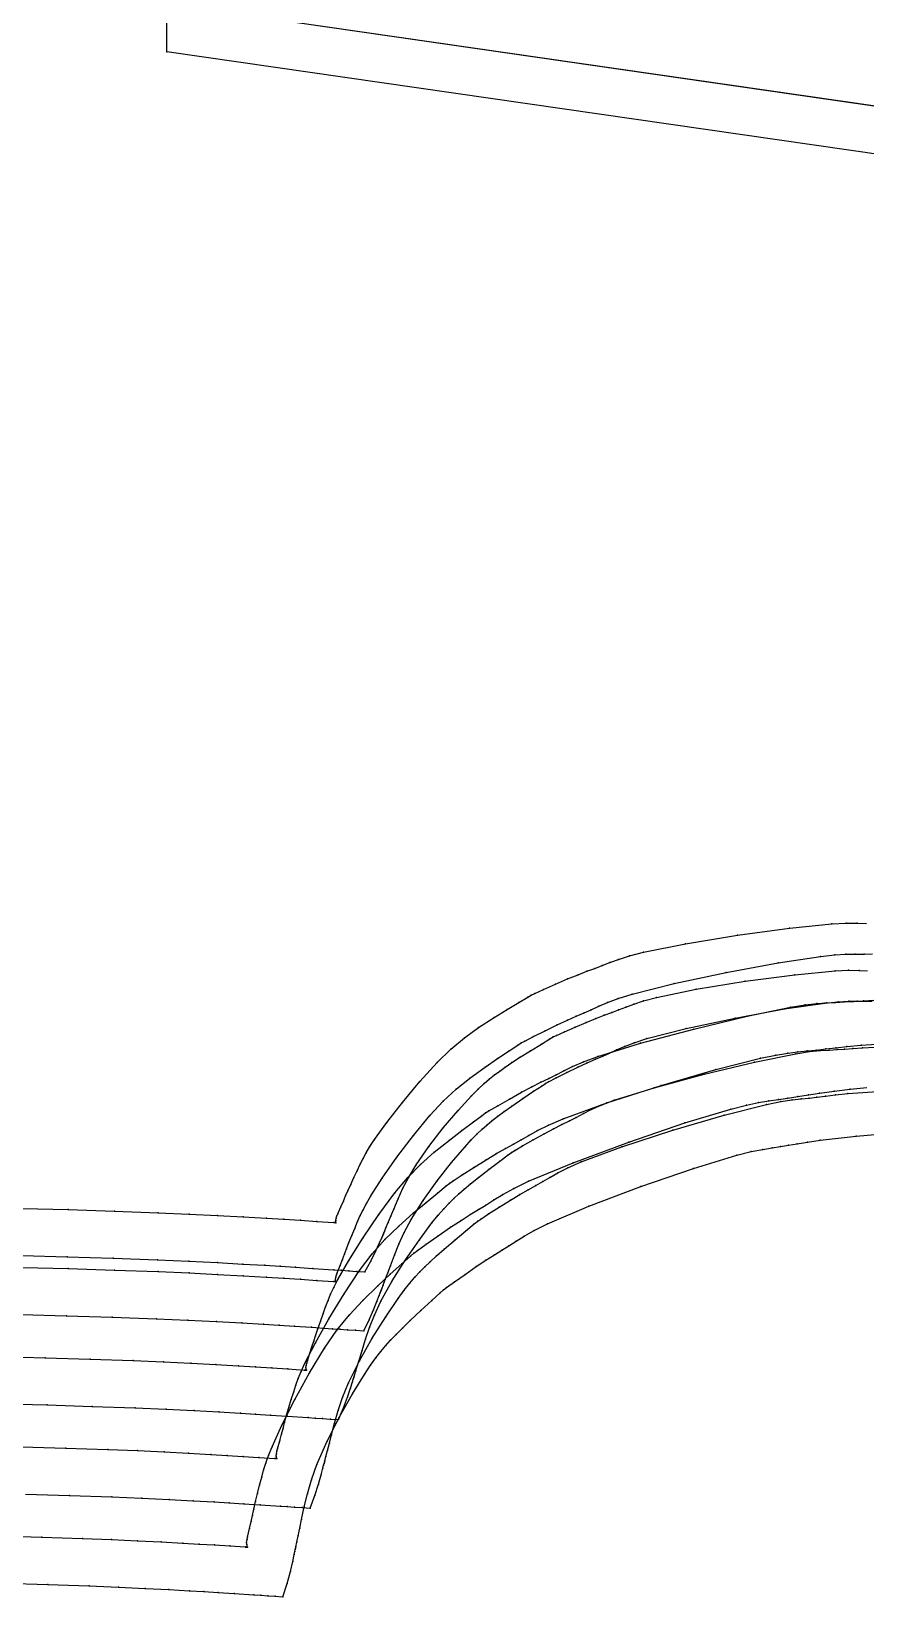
# Model space of a CAD drawing. Extents: x 50 to 2594, y 47 to 2136.
# Drawn here: x 1745.8 to 1887.3, y 778.2 to 1043.6 of the extents above; entities that cross this region are included whole.
import ezdxf

# ---------------------------------------------------------------- set-up
doc = ezdxf.new("R2010")
doc.units = 0

# ---------------------------------------------------------------- blocks, each defined once
blk = doc.blocks.new('837.DELANTERO_XS')
at = {"layer": '1'}
for points in [[(1744.275, 836.033), (1751.91, 835.834), (1759.709, 835.589), (1767.193, 835.31), (1772.537, 835.077), (1777.37, 834.841), (1781.664, 834.61), (1785.391, 834.393), (1788.015, 834.231), (1790.608, 834.063), (1793.521, 833.867), (1797.105, 833.622), (1798.338, 833.538), (1799.64, 833.449), (1800.992, 833.356), (1802.372, 833.262), (1803.357, 835.074), (1804.167, 836.709), (1804.788, 838.065), (1805.21, 839.037), (1805.391, 839.468), (1805.499, 839.731), (1805.574, 839.917), (1805.655, 840.118), (1805.916, 840.735), (1806.3, 841.631), (1806.764, 842.717), (1807.266, 843.9), (1808, 845.638), (1808.813, 847.44), (1809.797, 849.359), (1811.04, 851.446), (1813.177, 854.511), (1815.649, 857.673), (1818.168, 860.642), (1820.446, 863.124), (1821.584, 864.269), (1822.582, 865.201), (1823.49, 865.983), (1824.354, 866.675), (1825.215, 867.33), (1826.156, 868.004), (1827.252, 868.746), (1828.577, 869.602), (1830.438, 870.764), (1832.294, 871.9), (1833.72, 872.763), (1834.29, 873.106), (1834.821, 873.351), (1836.171, 873.965), (1837.979, 874.769), (1839.88, 875.582), (1841.502, 876.232), (1842.927, 876.772), (1844.203, 877.242), (1845.375, 877.686), (1846.594, 878.173), (1847.942, 878.686), (1849.615, 879.232), (1851.808, 879.818), (1858.507, 881.181), (1866.845, 882.534), (1875.229, 883.651), (1882.07, 884.307), (1884.361, 884.403), (1886.136, 884.395), (1887.575, 884.333)], [(1945.004, 1022.8), (1776.781, 1047.059)]]:
    blk.add_lwpolyline(points, dxfattribs=at)
at = {"layer": '14'}
for points in [[(1744.332, 844.032), (1752.042, 843.829), (1759.883, 843.585), (1767.332, 843.312), (1772.595, 843.088), (1777.362, 842.858), (1781.7, 842.624), (1785.672, 842.391), (1788.602, 842.207), (1791.427, 842.023), (1794.231, 841.835), (1797.098, 841.641), (1797.183, 841.635), (1797.268, 841.629), (1797.353, 841.623), (1797.438, 841.618), (1797.41, 842.013), (1797.477, 842.391), (1797.603, 842.751), (1797.753, 843.092), (1798.301, 844.313), (1798.725, 845.29), (1799.094, 846.151), (1799.474, 847.027), (1799.955, 848.092), (1800.491, 849.248), (1801.046, 850.418), (1801.583, 851.528), (1802.078, 852.521), (1802.595, 853.484), (1803.211, 854.518), (1804.003, 855.725), (1806.074, 858.605), (1808.727, 862.018), (1811.668, 865.545), (1814.605, 868.768), (1816.954, 871.043), (1819.245, 872.959), (1821.635, 874.69), (1824.282, 876.41), (1826.455, 877.748), (1828.48, 878.966), (1829.975, 879.851), (1830.558, 880.193), (1831.151, 880.467), (1832.653, 881.153), (1834.65, 882.046), (1836.726, 882.943), (1838.488, 883.659), (1840.007, 884.239), (1841.35, 884.736), (1842.586, 885.2), (1843.902, 885.716), (1845.374, 886.262), (1847.204, 886.845), (1849.595, 887.471), (1856.726, 888.908), (1865.535, 890.338), (1874.359, 891.534), (1881.53, 892.266), (1883.949, 892.396), (1885.832, 892.414), (1887.398, 892.364)], [(1939.248, 1015.549), (1768.781, 1040.13), (1768.781, 1053.181)]]:
    blk.add_lwpolyline(points, dxfattribs=at)
at = {"layer": '2'}
for p in [(1768.781, 1040.13), (1830.558, 880.193), (1834.29, 873.106), (1797.438, 841.618), (1802.372, 833.262)]:
    blk.add_point(p, dxfattribs=at)
at = {"layer": '3'}
for p in [(1881.53, 892.266), (1883.949, 892.396), (1885.832, 892.414), (1865.535, 890.338), (1874.359, 891.534), (1847.204, 886.845), (1849.595, 887.471), (1856.726, 888.908), (1840.007, 884.239), (1841.35, 884.736), (1842.586, 885.2), (1843.902, 885.716), (1845.374, 886.262), (1882.07, 884.307), (1884.361, 884.403), (1886.136, 884.395), (1832.653, 881.153), (1834.65, 882.046), (1836.726, 882.943), (1838.488, 883.659), (1858.507, 881.181), (1866.845, 882.534), (1875.229, 883.651), (1828.48, 878.966), (1829.975, 879.851), (1831.151, 880.467), (1847.942, 878.686), (1849.615, 879.232), (1851.808, 879.818), (1824.282, 876.41), (1826.455, 877.748), (1841.502, 876.232), (1842.927, 876.772), (1844.203, 877.242), (1845.375, 877.686), (1846.594, 878.173), (1821.635, 874.69), (1834.821, 873.351), (1836.171, 873.965), (1837.979, 874.769), (1839.88, 875.582), (1816.954, 871.043), (1819.245, 872.959), (1830.438, 870.764), (1832.294, 871.9), (1833.72, 872.763), (1814.605, 868.768), (1826.156, 868.004), (1827.252, 868.746), (1828.577, 869.602), (1811.668, 865.545), (1822.582, 865.201), (1823.49, 865.983), (1824.354, 866.675), (1825.215, 867.33), (1820.446, 863.124), (1821.584, 864.269), (1808.727, 862.018), (1818.168, 860.642), (1806.074, 858.605), (1815.649, 857.673), (1804.003, 855.725), (1802.078, 852.521), (1802.595, 853.484), (1803.211, 854.518), (1813.177, 854.511), (1800.491, 849.248), (1801.046, 850.418), (1801.583, 851.528), (1809.797, 849.359), (1811.04, 851.446), (1799.474, 847.027), (1799.955, 848.092), (1808.813, 847.44), (1798.301, 844.313), (1798.725, 845.29), (1799.094, 846.151), (1808, 845.638), (1752.042, 843.829), (1759.883, 843.585), (1767.332, 843.312), (1772.595, 843.088), (1777.362, 842.858), (1781.7, 842.624), (1785.672, 842.391), (1788.602, 842.207), (1791.427, 842.023), (1794.231, 841.835), (1797.098, 841.641), (1797.183, 841.635), (1797.268, 841.629), (1797.353, 841.623), (1797.41, 842.013), (1797.477, 842.391), (1797.603, 842.751), (1797.753, 843.092), (1806.3, 841.631), (1806.764, 842.717), (1807.266, 843.9), (1805.21, 839.037), (1805.391, 839.468), (1805.499, 839.731), (1805.574, 839.917), (1805.655, 840.118), (1805.916, 840.735), (1804.167, 836.709), (1804.788, 838.065), (1751.91, 835.834), (1759.709, 835.589), (1767.193, 835.31), (1772.537, 835.077), (1777.37, 834.841), (1781.664, 834.61), (1785.391, 834.393), (1788.015, 834.231), (1790.608, 834.063), (1793.521, 833.867), (1797.105, 833.622), (1798.338, 833.538), (1799.64, 833.449), (1800.992, 833.356), (1803.357, 835.074)]:
    blk.add_point(p, dxfattribs=at)
at = {"layer": '4'}
for p in [(1830.558, 880.193, 5), (1834.29, 873.106, 5)]:
    blk.add_point(p, dxfattribs=at)
blk = doc.blocks.new('837.DELANTERO_S')
at = {"layer": '1'}
for points in [[(1744.117, 826.039), (1751.744, 825.84), (1759.535, 825.596), (1767.011, 825.319), (1772.351, 825.087), (1777.179, 824.852), (1781.468, 824.621), (1785.191, 824.405), (1787.812, 824.244), (1790.403, 824.076), (1793.313, 823.88), (1796.893, 823.636), (1798.125, 823.552), (1799.426, 823.463), (1800.776, 823.371), (1802.155, 823.277), (1803.08, 825.163), (1803.835, 826.862), (1804.41, 828.269), (1804.798, 829.277), (1804.964, 829.723), (1805.062, 829.996), (1805.13, 830.188), (1805.205, 830.396), (1805.444, 831.035), (1805.797, 831.964), (1806.223, 833.089), (1806.684, 834.315), (1807.357, 836.115), (1808.108, 837.984), (1809.027, 839.98), (1810.204, 842.158), (1812.249, 845.368), (1814.63, 848.693), (1817.069, 851.822), (1819.282, 854.446), (1820.391, 855.66), (1821.368, 856.652), (1822.258, 857.486), (1823.108, 858.228), (1823.957, 858.93), (1824.887, 859.657), (1825.97, 860.459), (1827.283, 861.387), (1829.128, 862.649), (1830.969, 863.885), (1832.384, 864.824), (1832.949, 865.198), (1833.469, 865.47), (1834.793, 866.155), (1836.565, 867.052), (1838.431, 867.965), (1840.025, 868.699), (1841.427, 869.313), (1842.683, 869.849), (1843.836, 870.354), (1845.034, 870.905), (1846.36, 871.487), (1848.011, 872.12), (1850.181, 872.819), (1856.831, 874.526), (1865.125, 876.307), (1873.479, 877.853), (1880.307, 878.857), (1882.601, 879.07), (1884.382, 879.153), (1885.828, 879.163), (1887.119, 879.158), (1888.352, 879.18)], [(1945.004, 1022.8), (1776.781, 1047.059)]]:
    blk.add_lwpolyline(points, dxfattribs=at)
at = {"layer": '14'}
for points in [[(1744.332, 834.032), (1752.042, 833.829), (1759.883, 833.585), (1767.332, 833.312), (1772.595, 833.088), (1777.362, 832.858), (1781.7, 832.624), (1785.672, 832.391), (1788.602, 832.207), (1791.427, 832.023), (1794.231, 831.835), (1797.098, 831.641), (1797.183, 831.635), (1797.268, 831.629), (1797.353, 831.623), (1797.438, 831.618), (1797.391, 832.014), (1797.439, 832.398), (1797.548, 832.767), (1797.682, 833.117), (1798.173, 834.373), (1798.552, 835.378), (1798.881, 836.264), (1799.221, 837.164), (1799.652, 838.261), (1800.134, 839.45), (1800.635, 840.656), (1801.121, 841.8), (1801.57, 842.824), (1802.043, 843.819), (1802.612, 844.891), (1803.349, 846.145), (1805.293, 849.147), (1807.794, 852.714), (1810.58, 856.411), (1813.378, 859.802), (1815.631, 862.207), (1817.842, 864.25), (1820.162, 866.111), (1822.742, 867.974), (1824.864, 869.429), (1826.843, 870.754), (1828.304, 871.72), (1828.874, 872.093), (1829.458, 872.398), (1830.936, 873.163), (1832.902, 874.161), (1834.947, 875.167), (1836.686, 875.974), (1838.187, 876.634), (1839.515, 877.2), (1840.736, 877.729), (1842.035, 878.313), (1843.49, 878.936), (1845.304, 879.613), (1847.68, 880.362), (1854.788, 882.161), (1863.587, 884.037), (1872.411, 885.678), (1879.594, 886.769), (1882.023, 887.02), (1883.918, 887.131), (1885.497, 887.158), (1886.976, 887.157), (1888.412, 887.169)], [(1939.248, 1015.549), (1768.781, 1040.13), (1768.781, 1053.181)]]:
    blk.add_lwpolyline(points, dxfattribs=at)
at = {"layer": '2'}
for p in [(1768.781, 1040.13), (1828.874, 872.093), (1832.949, 865.198), (1797.438, 831.618), (1802.155, 823.277)]:
    blk.add_point(p, dxfattribs=at)
at = {"layer": '3'}
for p in [(1879.594, 886.769), (1882.023, 887.02), (1883.918, 887.131), (1885.497, 887.158), (1886.976, 887.157), (1863.587, 884.037), (1872.411, 885.678), (1854.788, 882.161), (1843.49, 878.936), (1845.304, 879.613), (1847.68, 880.362), (1880.307, 878.857), (1882.601, 879.07), (1884.382, 879.153), (1885.828, 879.163), (1887.119, 879.158), (1836.686, 875.974), (1838.187, 876.634), (1839.515, 877.2), (1840.736, 877.729), (1842.035, 878.313), (1865.125, 876.307), (1873.479, 877.853), (1830.936, 873.163), (1832.902, 874.161), (1834.947, 875.167), (1856.831, 874.526), (1826.843, 870.754), (1828.304, 871.72), (1829.458, 872.398), (1845.034, 870.905), (1846.36, 871.487), (1848.011, 872.12), (1850.181, 872.819), (1822.742, 867.974), (1824.864, 869.429), (1838.431, 867.965), (1840.025, 868.699), (1841.427, 869.313), (1842.683, 869.849), (1843.836, 870.354), (1820.162, 866.111), (1833.469, 865.47), (1834.793, 866.155), (1836.565, 867.052), (1817.842, 864.25), (1829.128, 862.649), (1830.969, 863.885), (1832.384, 864.824), (1815.631, 862.207), (1825.97, 860.459), (1827.283, 861.387), (1813.378, 859.802), (1822.258, 857.486), (1823.108, 858.228), (1823.957, 858.93), (1824.887, 859.657), (1810.58, 856.411), (1820.391, 855.66), (1821.368, 856.652), (1807.794, 852.714), (1819.282, 854.446), (1817.069, 851.822), (1805.293, 849.147), (1814.63, 848.693), (1802.612, 844.891), (1803.349, 846.145), (1812.249, 845.368), (1801.121, 841.8), (1801.57, 842.824), (1802.043, 843.819), (1810.204, 842.158), (1800.134, 839.45), (1800.635, 840.656), (1809.027, 839.98), (1798.881, 836.264), (1799.221, 837.164), (1799.652, 838.261), (1807.357, 836.115), (1808.108, 837.984), (1752.042, 833.829), (1759.883, 833.585), (1767.332, 833.312), (1798.173, 834.373), (1798.552, 835.378), (1806.684, 834.315), (1772.595, 833.088), (1777.362, 832.858), (1781.7, 832.624), (1785.672, 832.391), (1788.602, 832.207), (1791.427, 832.023), (1794.231, 831.835), (1797.098, 831.641), (1797.183, 831.635), (1797.268, 831.629), (1797.353, 831.623), (1797.391, 832.014), (1797.439, 832.398), (1797.548, 832.767), (1797.682, 833.117), (1805.444, 831.035), (1805.797, 831.964), (1806.223, 833.089), (1804.41, 828.269), (1804.798, 829.277), (1804.964, 829.723), (1805.062, 829.996), (1805.13, 830.188), (1805.205, 830.396), (1751.744, 825.84), (1759.535, 825.596), (1803.835, 826.862), (1767.011, 825.319), (1772.351, 825.087), (1777.179, 824.852), (1781.468, 824.621), (1785.191, 824.405), (1787.812, 824.244), (1790.403, 824.076), (1793.313, 823.88), (1796.893, 823.636), (1798.125, 823.552), (1799.426, 823.463), (1800.776, 823.371), (1803.08, 825.163)]:
    blk.add_point(p, dxfattribs=at)
at = {"layer": '4'}
for p in [(1828.874, 872.093, 5), (1832.949, 865.198, 5)]:
    blk.add_point(p, dxfattribs=at)
blk = doc.blocks.new('837.DELANTERO_M')
at = {"layer": '1'}
for points in [[(1741.008, 810.905), (1748.48, 810.716), (1756.113, 810.481), (1763.438, 810.213), (1768.669, 809.99), (1773.399, 809.762), (1777.601, 809.539), (1781.249, 809.33), (1783.817, 809.173), (1786.355, 809.01), (1789.206, 808.82), (1792.714, 808.583), (1793.921, 808.502), (1795.195, 808.415), (1796.518, 808.326), (1797.869, 808.234), (1798.713, 810.245), (1799.392, 812.052), (1799.903, 813.544), (1800.243, 814.612), (1800.388, 815.084), (1800.474, 815.373), (1800.532, 815.576), (1800.597, 815.796), (1800.806, 816.472), (1801.115, 817.457), (1801.489, 818.648), (1801.891, 819.947), (1802.479, 821.852), (1803.144, 823.835), (1803.975, 825.958), (1805.063, 828.286), (1806.986, 831.737), (1809.252, 835.326), (1811.588, 838.717), (1813.722, 841.571), (1814.798, 842.895), (1815.75, 843.982), (1816.622, 844.901), (1817.458, 845.721), (1818.295, 846.501), (1819.213, 847.31), (1820.288, 848.207), (1821.591, 849.248), (1823.426, 850.667), (1825.259, 852.06), (1826.668, 853.119), (1827.231, 853.54), (1827.753, 853.85), (1829.082, 854.631), (1830.864, 855.656), (1832.741, 856.702), (1834.347, 857.549), (1835.762, 858.26), (1837.029, 858.883), (1838.193, 859.468), (1839.4, 860.104), (1840.738, 860.779), (1842.408, 861.523), (1844.611, 862.366), (1851.387, 864.497), (1859.857, 866.794), (1868.401, 868.853), (1875.399, 870.268), (1877.757, 870.615), (1879.592, 870.798), (1881.086, 870.889), (1882.419, 870.955), (1883.692, 871.046), (1885.096, 871.159), (1886.744, 871.274), (1888.749, 871.372)], [(1945.006, 1022.797), (1776.781, 1047.059)]]:
    blk.add_lwpolyline(points, dxfattribs=at)
at = {"layer": '14'}
for points in [[(1740.606, 818.919), (1748.131, 818.73), (1755.784, 818.499), (1763.054, 818.241), (1768.19, 818.027), (1772.844, 817.807), (1777.077, 817.584), (1780.954, 817.36), (1783.813, 817.184), (1786.571, 817.007), (1789.308, 816.826), (1792.106, 816.64), (1792.189, 816.634), (1792.272, 816.629), (1792.355, 816.623), (1792.438, 816.618), (1792.368, 817.025), (1792.397, 817.426), (1792.49, 817.813), (1792.61, 818.183), (1793.051, 819.51), (1793.389, 820.571), (1793.681, 821.506), (1793.985, 822.456), (1794.372, 823.615), (1794.808, 824.872), (1795.261, 826.147), (1795.702, 827.358), (1796.112, 828.442), (1796.548, 829.498), (1797.08, 830.638), (1797.775, 831.977), (1799.626, 835.189), (1802.023, 839.017), (1804.708, 842.994), (1807.423, 846.655), (1809.625, 849.267), (1811.804, 851.501), (1814.106, 853.553), (1816.677, 855.62), (1818.795, 857.24), (1820.772, 858.719), (1822.233, 859.798), (1822.804, 860.215), (1823.391, 860.562), (1824.88, 861.433), (1826.862, 862.573), (1828.925, 863.724), (1830.682, 864.654), (1832.2, 865.417), (1833.544, 866.075), (1834.78, 866.688), (1836.093, 867.364), (1837.566, 868.086), (1839.408, 868.885), (1841.828, 869.788), (1849.089, 872.034), (1858.097, 874.45), (1867.144, 876.624), (1874.523, 878.141), (1877.024, 878.531), (1878.979, 878.748), (1880.612, 878.861), (1882.144, 878.94), (1883.63, 879.03), (1885.214, 879.138), (1886.891, 879.249), (1888.657, 879.35)], [(1939.248, 1015.549), (1768.781, 1040.13), (1768.781, 1053.181)]]:
    blk.add_lwpolyline(points, dxfattribs=at)
at = {"layer": '2'}
for p in [(1768.781, 1040.13), (1822.804, 860.215), (1827.231, 853.54), (1792.438, 816.618), (1797.869, 808.234)]:
    blk.add_point(p, dxfattribs=at)
at = {"layer": '3'}
for p in [(1877.024, 878.531), (1878.979, 878.748), (1880.612, 878.861), (1882.144, 878.94), (1883.63, 879.03), (1885.214, 879.138), (1886.891, 879.249), (1867.144, 876.624), (1874.523, 878.141), (1858.097, 874.45), (1849.089, 872.034), (1877.757, 870.615), (1879.592, 870.798), (1881.086, 870.889), (1882.419, 870.955), (1883.692, 871.046), (1885.096, 871.159), (1886.744, 871.274), (1837.566, 868.086), (1839.408, 868.885), (1841.828, 869.788), (1868.401, 868.853), (1875.399, 870.268), (1832.2, 865.417), (1833.544, 866.075), (1834.78, 866.688), (1836.093, 867.364), (1859.857, 866.794), (1826.862, 862.573), (1828.925, 863.724), (1830.682, 864.654), (1851.387, 864.497), (1823.391, 860.562), (1824.88, 861.433), (1839.4, 860.104), (1840.738, 860.779), (1842.408, 861.523), (1844.611, 862.366), (1818.795, 857.24), (1820.772, 858.719), (1822.233, 859.798), (1834.347, 857.549), (1835.762, 858.26), (1837.029, 858.883), (1838.193, 859.468), (1816.677, 855.62), (1829.082, 854.631), (1830.864, 855.656), (1832.741, 856.702), (1814.106, 853.553), (1825.259, 852.06), (1826.668, 853.119), (1827.753, 853.85), (1809.625, 849.267), (1811.804, 851.501), (1821.591, 849.248), (1823.426, 850.667), (1807.423, 846.655), (1819.213, 847.31), (1820.288, 848.207), (1815.75, 843.982), (1816.622, 844.901), (1817.458, 845.721), (1818.295, 846.501), (1804.708, 842.994), (1813.722, 841.571), (1814.798, 842.895), (1802.023, 839.017), (1811.588, 838.717), (1799.626, 835.189), (1809.252, 835.326), (1797.775, 831.977), (1806.986, 831.737), (1796.112, 828.442), (1796.548, 829.498), (1797.08, 830.638), (1805.063, 828.286), (1795.261, 826.147), (1795.702, 827.358), (1803.975, 825.958), (1794.372, 823.615), (1794.808, 824.872), (1803.144, 823.835), (1793.389, 820.571), (1793.681, 821.506), (1793.985, 822.456), (1802.479, 821.852), (1748.131, 818.73), (1755.784, 818.499), (1763.054, 818.241), (1768.19, 818.027), (1772.844, 817.807), (1777.077, 817.584), (1792.397, 817.426), (1792.49, 817.813), (1792.61, 818.183), (1793.051, 819.51), (1801.115, 817.457), (1801.489, 818.648), (1801.891, 819.947), (1780.954, 817.36), (1783.813, 817.184), (1786.571, 817.007), (1789.308, 816.826), (1792.106, 816.64), (1792.189, 816.634), (1792.272, 816.629), (1792.355, 816.623), (1792.368, 817.025), (1800.388, 815.084), (1800.474, 815.373), (1800.532, 815.576), (1800.597, 815.796), (1800.806, 816.472), (1799.903, 813.544), (1800.243, 814.612), (1748.48, 810.716), (1756.113, 810.481), (1763.438, 810.213), (1768.669, 809.99), (1773.399, 809.762), (1777.601, 809.539), (1798.713, 810.245), (1799.392, 812.052), (1781.249, 809.33), (1783.817, 809.173), (1786.355, 809.01), (1789.206, 808.82), (1792.714, 808.583), (1793.921, 808.502), (1795.195, 808.415), (1796.518, 808.326)]:
    blk.add_point(p, dxfattribs=at)
at = {"layer": '4'}
for p in [(1822.804, 860.215, 5), (1827.231, 853.54, 5)]:
    blk.add_point(p, dxfattribs=at)
blk = doc.blocks.new('837.DELANTERO_L')
at = {"layer": '1'}
for points in [[(1744.819, 795.607), (1752.276, 795.385), (1759.43, 795.13), (1764.54, 794.916), (1769.16, 794.698), (1773.265, 794.484), (1776.828, 794.283), (1779.337, 794.132), (1781.816, 793.975), (1784.601, 793.792), (1788.028, 793.564), (1789.207, 793.486), (1790.452, 793.402), (1791.744, 793.316), (1793.063, 793.228), (1793.846, 795.365), (1794.466, 797.281), (1794.926, 798.862), (1795.229, 799.992), (1795.358, 800.491), (1795.433, 800.796), (1795.484, 801.011), (1795.541, 801.243), (1795.726, 801.959), (1796.001, 803), (1796.332, 804.26), (1796.689, 805.633), (1797.21, 807.648), (1797.807, 809.748), (1798.57, 812.002), (1799.591, 814.481), (1801.429, 818.172), (1803.617, 822.024), (1805.888, 825.672), (1807.974, 828.75), (1809.031, 830.183), (1809.971, 831.362), (1810.836, 832.362), (1811.667, 833.258), (1812.502, 834.111), (1813.421, 835), (1814.497, 835.987), (1815.806, 837.136), (1817.65, 838.704), (1819.493, 840.244), (1820.91, 841.417), (1821.477, 841.883), (1822.001, 842.231), (1823.337, 843.107), (1825.127, 844.26), (1827.017, 845.438), (1828.634, 846.397), (1830.062, 847.206), (1831.342, 847.916), (1832.516, 848.582), (1833.732, 849.301), (1835.082, 850.069), (1836.772, 850.925), (1839.008, 851.91), (1845.91, 854.463), (1854.557, 857.276), (1863.292, 859.846), (1870.462, 861.67), (1872.883, 862.15), (1874.773, 862.434), (1876.315, 862.605), (1877.691, 862.742), (1879.003, 862.901), (1880.45, 863.09), (1882.149, 863.294), (1884.219, 863.498), (1890.131, 863.89)], [(1945.007, 1022.794), (1776.781, 1047.059)]]:
    blk.add_lwpolyline(points, dxfattribs=at)
at = {"layer": '14'}
for points in [[(1744.219, 803.63), (1751.684, 803.413), (1758.776, 803.169), (1763.786, 802.966), (1768.325, 802.757), (1772.454, 802.544), (1776.236, 802.329), (1779.025, 802.161), (1781.715, 801.991), (1784.385, 801.818), (1787.115, 801.639), (1787.195, 801.634), (1787.276, 801.628), (1787.357, 801.623), (1787.438, 801.618), (1787.344, 802.037), (1787.355, 802.453), (1787.432, 802.86), (1787.538, 803.249), (1787.928, 804.647), (1788.226, 805.764), (1788.482, 806.747), (1788.749, 807.748), (1789.092, 808.968), (1789.481, 810.294), (1789.887, 811.638), (1790.284, 812.916), (1790.654, 814.06), (1791.054, 815.176), (1791.547, 816.385), (1792.201, 817.808), (1793.958, 821.23), (1796.252, 825.319), (1798.837, 829.577), (1801.467, 833.508), (1803.619, 836.326), (1805.767, 838.751), (1808.05, 840.994), (1810.612, 843.266), (1812.727, 845.052), (1814.702, 846.685), (1816.162, 847.875), (1816.733, 848.336), (1817.324, 848.726), (1818.825, 849.704), (1820.821, 850.984), (1822.903, 852.281), (1824.678, 853.333), (1826.213, 854.201), (1827.574, 854.95), (1828.824, 855.648), (1830.152, 856.414), (1831.642, 857.237), (1833.511, 858.157), (1835.975, 859.215), (1843.39, 861.907), (1852.608, 864.863), (1861.878, 867.57), (1869.451, 869.513), (1872.024, 870.043), (1874.041, 870.366), (1875.728, 870.564), (1877.312, 870.723), (1878.848, 870.891), (1880.485, 871.082), (1882.218, 871.281), (1884.044, 871.475), (1886.474, 871.694), (1889.063, 871.883)], [(1939.248, 1015.549), (1768.781, 1040.13), (1768.781, 1053.181)]]:
    blk.add_lwpolyline(points, dxfattribs=at)
at = {"layer": '2'}
for p in [(1768.781, 1040.13), (1816.733, 848.336), (1821.477, 841.883), (1787.438, 801.618), (1793.063, 793.228)]:
    blk.add_point(p, dxfattribs=at)
at = {"layer": '3'}
for p in [(1875.728, 870.564), (1877.312, 870.723), (1878.848, 870.891), (1880.485, 871.082), (1882.218, 871.281), (1884.044, 871.475), (1886.474, 871.694), (1869.451, 869.513), (1872.024, 870.043), (1874.041, 870.366), (1861.878, 867.57), (1852.608, 864.863), (1876.315, 862.605), (1877.691, 862.742), (1879.003, 862.901), (1880.45, 863.09), (1882.149, 863.294), (1884.219, 863.498), (1843.39, 861.907), (1870.462, 861.67), (1872.883, 862.15), (1874.773, 862.434), (1831.642, 857.237), (1833.511, 858.157), (1835.975, 859.215), (1854.557, 857.276), (1863.292, 859.846), (1827.574, 854.95), (1828.824, 855.648), (1830.152, 856.414), (1822.903, 852.281), (1824.678, 853.333), (1826.213, 854.201), (1839.008, 851.91), (1845.91, 854.463), (1818.825, 849.704), (1820.821, 850.984), (1833.732, 849.301), (1835.082, 850.069), (1836.772, 850.925), (1814.702, 846.685), (1816.162, 847.875), (1817.324, 848.726), (1830.062, 847.206), (1831.342, 847.916), (1832.516, 848.582), (1812.727, 845.052), (1825.127, 844.26), (1827.017, 845.438), (1828.634, 846.397), (1810.612, 843.266), (1820.91, 841.417), (1822.001, 842.231), (1823.337, 843.107), (1805.767, 838.751), (1808.05, 840.994), (1817.65, 838.704), (1819.493, 840.244), (1803.619, 836.326), (1814.497, 835.987), (1815.806, 837.136), (1801.467, 833.508), (1812.502, 834.111), (1813.421, 835), (1809.971, 831.362), (1810.836, 832.362), (1811.667, 833.258), (1798.837, 829.577), (1807.974, 828.75), (1809.031, 830.183), (1805.888, 825.672), (1796.252, 825.319), (1793.958, 821.23), (1803.617, 822.024), (1792.201, 817.808), (1801.429, 818.172), (1791.054, 815.176), (1791.547, 816.385), (1790.284, 812.916), (1790.654, 814.06), (1799.591, 814.481), (1789.481, 810.294), (1789.887, 811.638), (1797.807, 809.748), (1798.57, 812.002), (1788.749, 807.748), (1789.092, 808.968), (1797.21, 807.648), (1787.928, 804.647), (1788.226, 805.764), (1788.482, 806.747), (1796.332, 804.26), (1796.689, 805.633), (1751.684, 803.413), (1758.776, 803.169), (1763.786, 802.966), (1768.325, 802.757), (1772.454, 802.544), (1776.236, 802.329), (1779.025, 802.161), (1781.715, 801.991), (1784.385, 801.818), (1787.115, 801.639), (1787.195, 801.634), (1787.276, 801.628), (1787.344, 802.037), (1787.355, 802.453), (1787.357, 801.623), (1787.432, 802.86), (1787.538, 803.249), (1795.726, 801.959), (1796.001, 803), (1794.926, 798.862), (1795.229, 799.992), (1795.358, 800.491), (1795.433, 800.796), (1795.484, 801.011), (1795.541, 801.243), (1794.466, 797.281), (1752.276, 795.385), (1759.43, 795.13), (1764.54, 794.916), (1769.16, 794.698), (1773.265, 794.484), (1776.828, 794.283), (1779.337, 794.132), (1781.816, 793.975), (1784.601, 793.792), (1788.028, 793.564), (1793.846, 795.365), (1789.207, 793.486), (1790.452, 793.402), (1791.744, 793.316)]:
    blk.add_point(p, dxfattribs=at)
at = {"layer": '4'}
for p in [(1816.733, 848.336, 5), (1821.477, 841.883, 5)]:
    blk.add_point(p, dxfattribs=at)
blk = doc.blocks.new('837.DELANTERO_XL')
at = {"layer": '1'}
for points in [[(1741.315, 780.493), (1748.601, 780.283), (1755.593, 780.04), (1760.587, 779.835), (1765.102, 779.626), (1769.114, 779.42), (1772.596, 779.226), (1775.048, 779.081), (1777.47, 778.93), (1780.192, 778.754), (1783.541, 778.534), (1784.693, 778.458), (1785.91, 778.378), (1787.172, 778.294), (1788.462, 778.209), (1789.174, 780.472), (1789.727, 782.496), (1790.129, 784.163), (1790.39, 785.354), (1790.499, 785.88), (1790.563, 786.2), (1790.606, 786.427), (1790.654, 786.671), (1790.812, 787.425), (1791.048, 788.522), (1791.332, 789.849), (1791.637, 791.296), (1792.082, 793.418), (1792.602, 795.632), (1793.288, 798.015), (1794.231, 800.645), (1795.965, 804.575), (1798.057, 808.689), (1800.245, 812.596), (1802.267, 815.9), (1803.298, 817.443), (1804.22, 818.716), (1805.071, 819.798), (1805.893, 820.77), (1806.721, 821.699), (1807.634, 822.668), (1808.707, 823.747), (1810.014, 825.006), (1811.857, 826.728), (1813.701, 828.42), (1815.12, 829.709), (1815.687, 830.221), (1816.213, 830.606), (1817.551, 831.577), (1819.347, 832.855), (1821.244, 834.165), (1822.87, 835.235), (1824.308, 836.14), (1825.597, 836.936), (1826.779, 837.681), (1828.002, 838.484), (1829.36, 839.343), (1831.066, 840.31), (1833.331, 841.436), (1840.345, 844.411), (1849.151, 847.737), (1858.06, 850.816), (1865.386, 853.049), (1867.867, 853.663), (1869.807, 854.048), (1871.393, 854.299), (1872.809, 854.507), (1874.159, 854.735), (1875.646, 855), (1877.393, 855.293), (1879.524, 855.605), (1885.619, 856.295), (1893.307, 856.957)], [(1945.008, 1022.791), (1776.781, 1047.059)]]:
    blk.add_lwpolyline(points, dxfattribs=at)
at = {"layer": '14'}
for points in [[(1740.308, 788.53), (1747.584, 788.328), (1754.497, 788.098), (1759.381, 787.905), (1763.806, 787.707), (1767.831, 787.503), (1771.518, 787.299), (1774.237, 787.138), (1776.859, 786.975), (1779.462, 786.809), (1782.123, 786.638), (1782.201, 786.633), (1782.28, 786.628), (1782.359, 786.623), (1782.438, 786.618), (1782.321, 787.048), (1782.313, 787.481), (1782.374, 787.906), (1782.466, 788.315), (1782.806, 789.784), (1783.063, 790.956), (1783.282, 791.989), (1783.513, 793.04), (1783.813, 794.322), (1784.154, 795.715), (1784.513, 797.13), (1784.865, 798.473), (1785.196, 799.678), (1785.559, 800.855), (1786.015, 802.132), (1786.627, 803.639), (1788.291, 807.272), (1790.481, 811.621), (1792.965, 816.16), (1795.511, 820.361), (1797.614, 823.386), (1799.729, 826.002), (1801.994, 828.436), (1804.546, 830.912), (1806.658, 832.864), (1808.632, 834.65), (1810.092, 835.953), (1810.662, 836.458), (1811.258, 836.89), (1812.769, 837.975), (1814.781, 839.396), (1816.881, 840.838), (1818.674, 842.013), (1820.226, 842.985), (1821.603, 843.825), (1822.868, 844.607), (1824.21, 845.464), (1825.719, 846.387), (1827.615, 847.429), (1830.122, 848.642), (1837.692, 851.779), (1847.119, 855.276), (1856.612, 858.517), (1864.38, 860.884), (1867.025, 861.554), (1869.103, 861.983), (1870.844, 862.268), (1872.48, 862.506), (1874.066, 862.752), (1875.755, 863.026), (1877.545, 863.313), (1879.43, 863.599), (1881.942, 863.939), (1884.619, 864.256), (1887.479, 864.552)], [(1939.248, 1015.549), (1768.781, 1040.13), (1768.781, 1053.181)]]:
    blk.add_lwpolyline(points, dxfattribs=at)
at = {"layer": '2'}
for p in [(1768.781, 1040.13), (1810.662, 836.458), (1815.687, 830.221), (1782.438, 786.618), (1788.462, 778.209)]:
    blk.add_point(p, dxfattribs=at)
at = {"layer": '3'}
for p in [(1872.48, 862.506), (1874.066, 862.752), (1875.755, 863.026), (1877.545, 863.313), (1879.43, 863.599), (1881.942, 863.939), (1884.619, 864.256), (1864.38, 860.884), (1867.025, 861.554), (1869.103, 861.983), (1870.844, 862.268), (1856.612, 858.517), (1847.119, 855.276), (1874.159, 854.735), (1875.646, 855), (1877.393, 855.293), (1879.524, 855.605), (1885.619, 856.295), (1865.386, 853.049), (1867.867, 853.663), (1869.807, 854.048), (1871.393, 854.299), (1872.809, 854.507), (1837.692, 851.779), (1858.06, 850.816), (1827.615, 847.429), (1830.122, 848.642), (1849.151, 847.737), (1822.868, 844.607), (1824.21, 845.464), (1825.719, 846.387), (1840.345, 844.411), (1818.674, 842.013), (1820.226, 842.985), (1821.603, 843.825), (1833.331, 841.436), (1814.781, 839.396), (1816.881, 840.838), (1829.36, 839.343), (1831.066, 840.31), (1811.258, 836.89), (1812.769, 837.975), (1824.308, 836.14), (1825.597, 836.936), (1826.779, 837.681), (1828.002, 838.484), (1808.632, 834.65), (1810.092, 835.953), (1821.244, 834.165), (1822.87, 835.235), (1804.546, 830.912), (1806.658, 832.864), (1817.551, 831.577), (1819.347, 832.855), (1801.994, 828.436), (1813.701, 828.42), (1815.12, 829.709), (1816.213, 830.606), (1799.729, 826.002), (1811.857, 826.728), (1797.614, 823.386), (1808.707, 823.747), (1810.014, 825.006), (1795.511, 820.361), (1805.893, 820.77), (1806.721, 821.699), (1807.634, 822.668), (1803.298, 817.443), (1804.22, 818.716), (1805.071, 819.798), (1792.965, 816.16), (1802.267, 815.9), (1800.245, 812.596), (1790.481, 811.621), (1788.291, 807.272), (1798.057, 808.689), (1795.965, 804.575), (1786.015, 802.132), (1786.627, 803.639), (1785.196, 799.678), (1785.559, 800.855), (1794.231, 800.645), (1784.513, 797.13), (1784.865, 798.473), (1793.288, 798.015), (1783.813, 794.322), (1784.154, 795.715), (1792.602, 795.632), (1783.063, 790.956), (1783.282, 791.989), (1783.513, 793.04), (1791.637, 791.296), (1792.082, 793.418), (1747.584, 788.328), (1782.466, 788.315), (1782.806, 789.784), (1791.048, 788.522), (1791.332, 789.849), (1754.497, 788.098), (1759.381, 787.905), (1763.806, 787.707), (1767.831, 787.503), (1771.518, 787.299), (1774.237, 787.138), (1776.859, 786.975), (1779.462, 786.809), (1782.123, 786.638), (1782.201, 786.633), (1782.28, 786.628), (1782.313, 787.481), (1782.321, 787.048), (1782.359, 786.623), (1782.374, 787.906), (1790.499, 785.88), (1790.563, 786.2), (1790.606, 786.427), (1790.654, 786.671), (1790.812, 787.425), (1790.129, 784.163), (1790.39, 785.354), (1748.601, 780.283), (1789.174, 780.472), (1789.727, 782.496), (1755.593, 780.04), (1760.587, 779.835), (1765.102, 779.626), (1769.114, 779.42), (1772.596, 779.226), (1775.048, 779.081), (1777.47, 778.93), (1780.192, 778.754), (1783.541, 778.534), (1784.693, 778.458), (1785.91, 778.378), (1787.172, 778.294)]:
    blk.add_point(p, dxfattribs=at)
at = {"layer": '4'}
for p in [(1810.662, 836.458, 5), (1815.687, 830.221, 5)]:
    blk.add_point(p, dxfattribs=at)

msp = doc.modelspace()

# ---------------------------------------------------------------- block references
at = {"layer": '1'}
for name in ['837.DELANTERO_XL', '837.DELANTERO_L', '837.DELANTERO_M', '837.DELANTERO_S', '837.DELANTERO_XS']:
    msp.add_blockref(name, (0, 0), dxfattribs=at)

doc.saveas('drawing.dxf')
